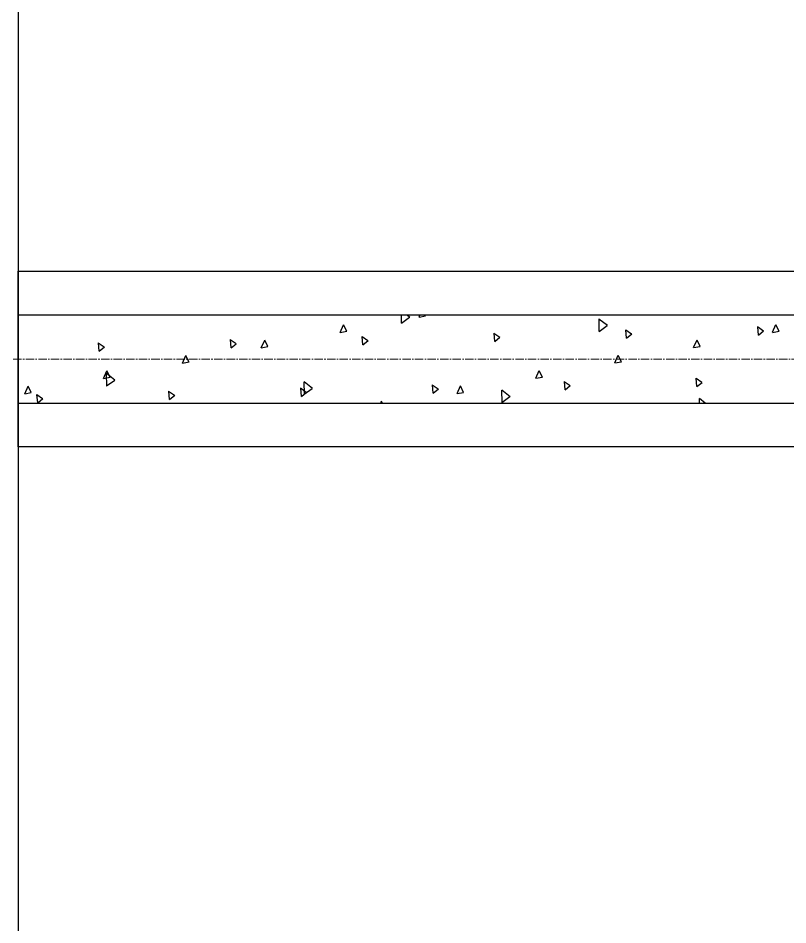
# Model space of a CAD drawing. Header units: millimetres. Extents: x -231292 to 573618, y -153144 to 564035.
# Drawn here: x 9303 to 11055, y 260278 to 262343 of the extents above; entities that cross this region are included whole.
import ezdxf

# ---------------------------------------------------------------- set-up
doc = ezdxf.new("R2010")
doc.units = ezdxf.units.MM
doc.linetypes.add('CENTER2', pattern=[28.575, 19.05, -3.175, 3.175, -3.175])
doc.layers.get('0').update_dxf_attribs({"color": 250})
for name, color, linetype, lineweight in [('АР_Стены ПЕНОблок', 250, 'Continuous', 20), ('АР_Штриховка', 250, 'Continuous', 0), ('РД_Оси_100', 250, 'Continuous', 0)]:
    doc.layers.add(name, color=color, linetype=linetype, lineweight=lineweight)
doc.layers.add('КР_Балки-0.5', color=60, linetype='Continuous', lineweight=50, plot=False)

# ---------------------------------------------------------------- blocks, each defined once
blk = doc.blocks.new('оси_рен')
at = {"layer": 'РД_Оси_100', "color": 251, "linetype": 'CENTER2', "true_color": 0x636466}
blk.add_line((1189697.958, 210913.25), (1241712.916, 210913.25), dxfattribs=at)

msp = doc.modelspace()

# ---------------------------------------------------------------- linework, layer by layer
at = {"layer": 'АР_Стены ПЕНОблок', "color": 18, "linetype": 'Continuous', "lineweight": 25, "true_color": 0x000000}
for p, q in [((15003.244, 261666.253), (9303.243, 261666.253)), ((9303.243, 261466.253), (15003.244, 261466.253))]:
    msp.add_line(p, q, dxfattribs=at)
at = {"layer": 'АР_Штриховка', "color": 18, "linetype": 'Continuous', "lineweight": 25, "true_color": 0x000000}
for p, q in [((10176.154, 261648.095), (10175.779, 261666.253)), ((10175.85, 261648.204), (10194.3, 261661.7)), ((10194.488, 261661.443), (10188.412, 261666.253)), ((10215.709, 261661.775), (10217.703, 261666.253)), ((10215.759, 261661.64), (10230.719, 261664.548)), ((10230.708, 261664.544), (10229.858, 261666.253)), ((10644.395, 261642.523), (10625.354, 261657.596)), ((10626.061, 261629.175), (10625.471, 261657.744)), ((10036.189, 261626.879), (10043.937, 261644.282)), ((10051.188, 261629.649), (10043.977, 261644.144)), ((10625.756, 261629.284), (10644.207, 261642.78)), ((10999.659, 261630.292), (10986.324, 261639.473)), ((10988.455, 261621.201), (10986.795, 261640.179)), ((11020.329, 261627.414), (11028.077, 261644.817)), ((11035.328, 261630.184), (11028.116, 261644.679)), ((10036.239, 261626.745), (10051.199, 261629.653)), ((10099.322, 261608.165), (10085.987, 261617.346)), ((10088.116, 261599.071), (10086.456, 261618.049)), ((10399.434, 261615.54), (10386.099, 261624.722)), ((10388.229, 261606.448), (10386.569, 261625.426)), ((10388.237, 261606.438), (10399.912, 261616.235)), ((10699.546, 261622.916), (10686.212, 261632.098)), ((10688.342, 261613.825), (10686.682, 261632.802)), ((10688.35, 261613.815), (10700.025, 261623.611)), ((10988.463, 261621.192), (11000.138, 261630.988)), ((11020.379, 261627.28), (11035.339, 261630.188)), ((9499.097, 261593.413), (9485.762, 261602.595)), ((9487.89, 261584.318), (9486.229, 261603.296)), ((9487.898, 261584.309), (9499.572, 261594.105)), ((9799.209, 261600.789), (9785.874, 261609.97)), ((9788.003, 261591.695), (9786.342, 261610.672)), ((9788.011, 261591.685), (9799.685, 261601.481)), ((9856.669, 261591.984), (9864.417, 261609.387)), ((9856.719, 261591.85), (9871.679, 261594.758)), ((9871.668, 261594.754), (9864.457, 261609.249)), ((10088.124, 261599.062), (10099.798, 261608.858)), ((10840.809, 261592.519), (10848.557, 261609.922)), ((10840.859, 261592.385), (10855.819, 261595.293)), ((10855.808, 261595.289), (10848.597, 261609.784)), ((9677.149, 261557.089), (9684.897, 261574.492)), ((9692.148, 261559.859), (9684.937, 261574.354)), ((10661.289, 261557.623), (10669.037, 261575.026)), ((10676.288, 261560.393), (10669.077, 261574.889)), ((9677.199, 261556.955), (9692.159, 261559.863)), ((10661.339, 261557.489), (10676.299, 261560.397)), ((9497.629, 261522.194), (9505.377, 261539.597)), ((9523.171, 261518.41), (9504.13, 261533.483)), ((9504.837, 261505.061), (9504.246, 261533.63)), ((9512.629, 261524.964), (9505.417, 261539.459)), ((10481.769, 261522.728), (10489.517, 261540.131)), ((10496.768, 261525.498), (10489.557, 261539.993)), ((9497.679, 261522.06), (9512.639, 261524.968)), ((9504.533, 261505.17), (9522.984, 261518.666)), ((9973.078, 261499.49), (9954.037, 261514.563)), ((9954.744, 261486.141), (9954.153, 261514.71)), ((10481.819, 261522.594), (10496.779, 261525.502)), ((10559.452, 261505.363), (10546.117, 261514.545)), ((10548.247, 261496.271), (10546.587, 261515.249)), ((10859.565, 261512.739), (10846.23, 261521.92)), ((10848.36, 261503.648), (10846.7, 261522.626)), ((10848.369, 261503.638), (10860.043, 261513.434)), ((9318.109, 261487.299), (9325.857, 261504.702)), ((9333.109, 261490.069), (9325.897, 261504.564)), ((9659.115, 261483.236), (9645.78, 261492.418)), ((9647.908, 261474.141), (9646.248, 261493.119)), ((9959.227, 261490.612), (9945.892, 261499.793)), ((9948.021, 261481.518), (9946.361, 261500.496)), ((9948.029, 261481.508), (9959.704, 261491.305)), ((9954.44, 261486.251), (9972.89, 261499.747)), ((10259.34, 261497.988), (10246.005, 261507.169)), ((10248.134, 261488.895), (10246.474, 261507.872)), ((10248.142, 261488.885), (10259.817, 261498.681)), ((10302.249, 261487.833), (10309.997, 261505.236)), ((10302.299, 261487.699), (10317.259, 261490.607)), ((10317.248, 261490.603), (10310.037, 261505.098)), ((10422.985, 261480.57), (10403.944, 261495.643)), ((10404.651, 261467.221), (10404.061, 261495.79)), ((10548.255, 261496.262), (10559.93, 261506.058)), ((9318.159, 261487.165), (9333.119, 261490.073)), ((9359.002, 261475.86), (9345.667, 261485.042)), ((9347.795, 261466.765), (9346.135, 261485.742)), ((9347.803, 261466.755), (9359.478, 261476.551)), ((9647.916, 261474.132), (9659.591, 261483.928)), ((10128.657, 261466.253), (10130.477, 261470.341)), ((10132.482, 261466.253), (10130.517, 261470.203)), ((10404.346, 261467.331), (10422.797, 261480.827)), ((10867.076, 261466.253), (10853.85, 261476.722)), ((10854.187, 261466.253), (10853.968, 261476.87))]:
    msp.add_line(p, q, dxfattribs=at)
at = {"layer": 'КР_Балки-0.5', "color": 18, "lineweight": 25, "ltscale": 200, "true_color": 0x000000}
for p, q in [((9303.244, 263866.253), (9303.244, 237366.253)), ((9303.244, 261366.253), (9303.244, 261766.253)), ((9303.244, 261766.253), (21303.244, 261766.253)), ((21303.244, 261366.253), (9303.244, 261366.253))]:
    msp.add_line(p, q, dxfattribs=at)

# ---------------------------------------------------------------- block references
at = {"rotation": 359.999868838025}
msp.add_blockref('оси_рен', (-1186750.035, 50655.808), dxfattribs=at)

doc.saveas('drawing.dxf')
